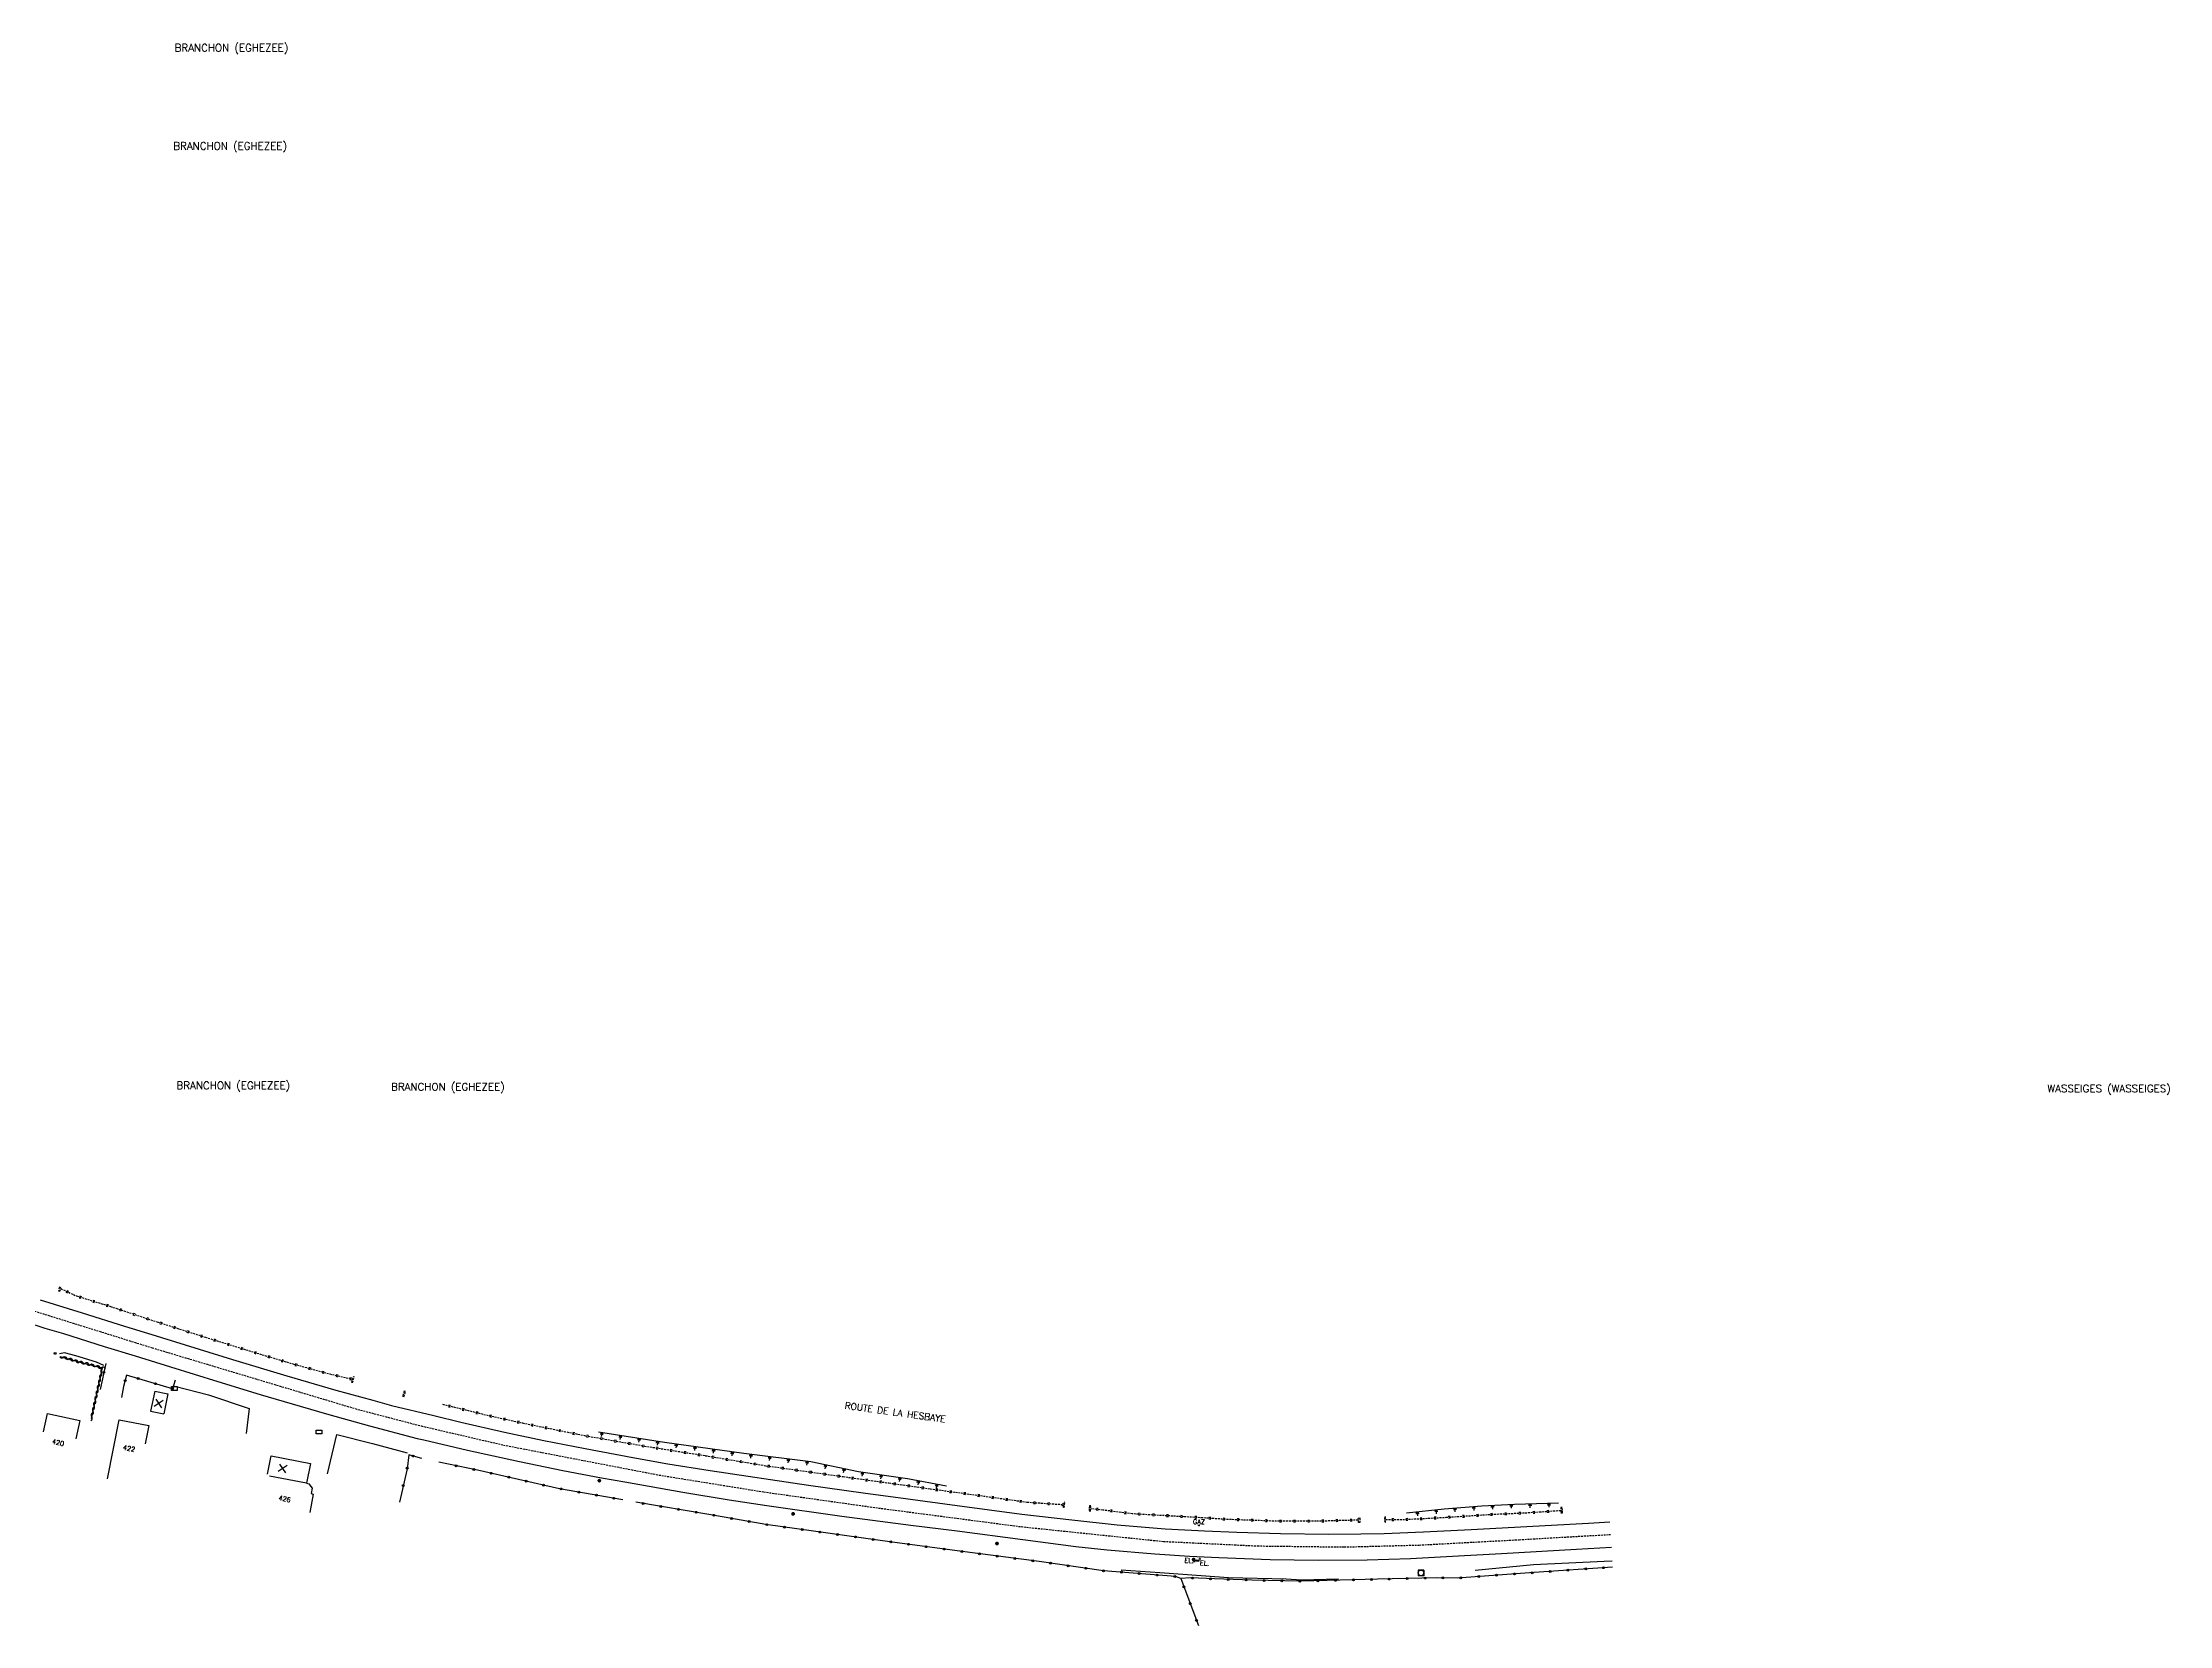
# Model space of a CAD drawing. Header units: millimetres. Extents: x 192999 to 193986, y 146344 to 147000.
# Drawn here: x 193421 to 193986, y 146344 to 146764 of the extents above; entities that cross this region are included whole.
import ezdxf
from ezdxf.enums import TextEntityAlignment as Align

# ---------------------------------------------------------------- set-up
doc = ezdxf.new("R2010")
doc.units = ezdxf.units.MM
doc.linetypes.add('DASHED', pattern=[0.75, 0.5, -0.25])
doc.layers.get('0').update_dxf_attribs({"linetype": 'CONTINUOUS'})
for name, color, linetype in [('W0001', 6, 'DASHED'), ('W0008', 7, 'CONTINUOUS'), ('W0100', 7, 'CONTINUOUS'), ('W0112', 1, 'DASHED'), ('W0211', 2, 'CONTINUOUS'), ('W0220', 5, 'DASHED'), ('W0310', 3, 'CONTINUOUS'), ('W0322', 7, 'CONTINUOUS'), ('W0420', 7, 'CONTINUOUS'), ('W0980', 7, 'CONTINUOUS'), ('W0984', 7, 'CONTINUOUS'), ('W0989', 7, 'CONTINUOUS'), ('W0991', 7, 'CONTINUOUS'), ('W1102', 7, 'CONTINUOUS'), ('W1471', 7, 'CONTINUOUS'), ('W1473', 7, 'CONTINUOUS')]:
    doc.layers.add(name, color=color, linetype=linetype)
doc.styles.get("Standard").update_dxf_attribs({"font": 'romans.shx', "width": 0.85})

# ---------------------------------------------------------------- blocks, each defined once
blk = doc.blocks.new('T1471')
at = {"color": 0, "linetype": 'Continuous', "flags": 128}
blk.add_lwpolyline([(-0.75, -0.5), (-0.75, 0.5), (0.75, 0.5), (0.75, -0.5), (-0.75, -0.5)], dxfattribs=at)
blk = doc.blocks.new('t991o')
at = {"color": 0, "linetype": 'Continuous'}
for p, q in [((-1, 1), (1, -1)), ((-1, -1), (1, 1))]:
    blk.add_line(p, q, dxfattribs=at)
blk = doc.blocks.new('T420')
for p, q in [((0.75, 0.75), (-0.75, 0.75)), ((-0.75, 0.75), (-0.75, -0.75)), ((0.75, 0.75), (0.75, -0.75)), ((0.75, -0.75), (-0.75, -0.75))]:
    blk.add_line(p, q)
blk.add_ellipse((0, 0), major_axis=(-0.53, 0.53), ratio=1, start_param=3.926991, end_param=10.210176)
blk = doc.blocks.new('t322o')
at = {"color": 0, "linetype": 'Continuous'}
for radius in [0.25, 0.15]:
    blk.add_circle((0, 0), radius, dxfattribs=at)
blk = doc.blocks.new('t310o')
at = {"color": 0, "linetype": 'Continuous'}
for centre, start, end in [((-0.5, 0.38), 216.8699, 323.1304), ((0.5, -0.37), 36.8699, 143.1303)]:
    blk.add_arc(centre, 0.625, start, end, dxfattribs=at)
blk = doc.blocks.new('t220o')
at = {"color": 0, "linetype": 'Continuous'}
for p, q in [((-0.25, 0.25), (0.25, 0.25)), ((-0.25, -0.25), (0.25, -0.25))]:
    blk.add_line(p, q, dxfattribs=at)
blk = doc.blocks.new('t211o')
at = {"color": 0, "linetype": 'Continuous'}
for p, q in [((-0.29, 0.5), (-0.29, 0)), ((0, 1), (0, 0)), ((0.29, 0.5), (0.29, 0))]:
    blk.add_line(p, q, dxfattribs=at)
blk = doc.blocks.new('T1473')
at = {"color": 0, "linetype": 'Continuous', "const_width": 0.5, "flags": 128}
blk.add_lwpolyline([(-0.25, 0, 1), (0.25, 0, 1)], format="xyb", close=True, dxfattribs=at)

msp = doc.modelspace()

# ---------------------------------------------------------------- linework, layer by layer
at = {"layer": 'W0001'}
msp.add_lwpolyline([(193411.88, 146429.93), (193450.25, 146417.96), (193504.87, 146401.59), (193521.71, 146397.2), (193543.51, 146392.14), (193584.76, 146384.18), (193612.6, 146379.7), (193642.3, 146375.52), (193680.87, 146370.47), (193718.71, 146366.55), (193743.64, 146365.36), (193766.6, 146365.08), (193786.5, 146365.59), (193813.04, 146367.01), (193837.33, 146368.4)], dxfattribs=at)
at = {"layer": 'W0008'}
for points in [[(193420.53, 146430.69), (193431.66, 146427.21), (193442.94, 146423.7), (193450.21, 146421.49), (193471.58, 146414.88), (193486.01, 146410.5), (193499.02, 146406.72), (193508.81, 146404.01), (193513.83, 146402.65), (193525.06, 146399.96), (193532.16, 146398.2), (193543.83, 146395.52), (193554.19, 146393.36), (193565.21, 146391.18), (193577.82, 146388.84), (193587.14, 146387.16), (193598.4, 146385.34), (193624.45, 146381.45), (193638.97, 146379.41), (193650.21, 146377.93), (193663.91, 146376.11), (193681.09, 146373.83), (193694.39, 146372.28), (193706.37, 146370.99), (193719.15, 146369.93), (193729.55, 146369.36), (193738.12, 146369.01), (193749.72, 146368.62), (193762.55, 146368.46), (193771.08, 146368.54), (193777.24, 146368.68), (193787.68, 146369.06), (193800.33, 146369.7), (193831.49, 146371.42), (193837.12, 146371.76)], [(193411.8, 146426.4), (193421.78, 146423.15), (193426.73, 146421.72), (193437.51, 146418.32), (193445.74, 146415.83), (193455.13, 146412.92), (193467.71, 146409), (193478.92, 146405.57), (193489.59, 146402.46), (193497.14, 146400.25), (193507.92, 146397.22), (193520.64, 146393.9), (193522.35, 146393.5), (193534, 146390.75), (193547.73, 146387.77), (193559.23, 146385.38), (193569.51, 146383.43), (193575.73, 146382.39), (193591.14, 146379.64), (193603.37, 146377.6), (193613.39, 146376.05), (193633.28, 146373.23), (193651.64, 146370.86), (193663.96, 146369.32), (193681.32, 146367.02), (193695.46, 146365.17), (193703.74, 146364.33), (193716.4, 146363.28), (193725.57, 146362.68), (193733.39, 146362.27), (193746.98, 146361.77), (193759.76, 146361.61), (193772.77, 146361.7), (193784.2, 146362.04), (193796.97, 146362.73), (193808.36, 146363.35), (193828.31, 146364.51), (193837.54, 146365.04)]]:
    msp.add_lwpolyline(points, dxfattribs=at)
at = {"layer": 'W0100'}
for p, q in [((193450.98, 146406.45), (193449.85, 146401.17)), ((193449.85, 146401.17), (193453.33, 146400.41)), ((193728.2, 146370.68), (193728.2, 146370.99)), ((193726.64, 146361.23), (193726.65, 146361.57)), ((193726.65, 146361.57), (193727.11, 146361.55)), ((193727.32, 146361.68), (193727.31, 146361.38)), ((193727.31, 146361.38), (193728.07, 146361.31))]:
    msp.add_line(p, q, dxfattribs=at)
for points in [[(193450.98, 146406.45), (193454.46, 146405.69), (193453.33, 146400.41)], [(193421.46, 146395.66), (193422.52, 146400.54), (193431.09, 146398.69), (193430.04, 146393.81)], [(193438.41, 146383.16), (193441.53, 146398.85), (193449.38, 146397.35), (193448.44, 146392.44)], [(193480.9, 146384.37), (193481.87, 146389.28), (193492.28, 146387.21), (193491.27, 146381.99), (193491.88, 146381.85), (193492.71, 146380.66), (193492.44, 146379.23), (193493.02, 146379.12), (193492.08, 146374.2)], [(193728.2, 146370.68), (193727.98, 146370.69), (193728.03, 146370.98), (193728.2, 146370.99)], [(193726.64, 146361.23), (193727.09, 146361.21), (193727.11, 146361.55)], [(193727.32, 146361.68), (193728.08, 146361.61), (193728.07, 146361.31)]]:
    msp.add_lwpolyline(points, dxfattribs=at)
at = {"layer": 'W0112'}
for p, q in [((193426.07, 146433.89), (193425.68, 146434)), ((193425.81, 146432.96), (193426.07, 146433.89)), ((193424.4, 146416.7), (193424.77, 146416.6)), ((193424.77, 146416.6), (193424.65, 146416.21)), ((193503.45, 146408.72), (193503.9, 146410.21)), ((193503.9, 146410.21), (193503.7, 146410.24)), ((193517.51, 146406.34), (193517.12, 146406.45)), ((193517.13, 146405.01), (193517.51, 146406.34)), ((193692.34, 146375.53), (193692.54, 146376.97)), ((193692.54, 146376.97), (193692.37, 146376.98)), ((193699.44, 146375.98), (193699.04, 146376.01)), ((193699.31, 146374.61), (193699.44, 146375.98)), ((193770.39, 146372.76), (193770.79, 146372.77)), ((193770.42, 146371.6), (193770.39, 146372.76)), ((193777.41, 146373.13), (193777.56, 146373.13)), ((193777.49, 146371.64), (193777.41, 146373.13)), ((193824.11, 146375.57), (193824.16, 146374.12)), ((193824.16, 146374.12), (193824.56, 146374.13)), ((193728.41, 146362.03), (193728.24, 146362.02))]:
    msp.add_line(p, q, dxfattribs=at)
for points in [[(193425.68, 146434), (193425.42, 146433.07), (193425.81, 146432.96)], [(193424.65, 146416.21), (193424.29, 146416.32), (193424.4, 146416.7)], [(193503.45, 146408.72), (193503.25, 146408.75), (193503.7, 146410.24)], [(193517.12, 146406.45), (193516.75, 146405.12), (193517.13, 146405.01)], [(193692.34, 146375.53), (193692.18, 146375.54), (193692.37, 146376.98)], [(193699.04, 146376.01), (193698.92, 146374.65), (193699.31, 146374.61)], [(193770.79, 146372.77), (193770.82, 146371.61), (193770.42, 146371.6)], [(193777.49, 146371.64), (193777.64, 146371.64), (193777.56, 146373.13)], [(193824.56, 146374.13), (193824.51, 146375.58), (193824.11, 146375.57)], [(193728.41, 146362.02), (193728.38, 146361.79), (193728.22, 146361.8), (193728.24, 146362.02)]]:
    msp.add_lwpolyline(points, dxfattribs=at)
at = {"layer": 'W0211'}
for points in [[(193437.41, 146413.22), (193435.52, 146414.13), (193430.01, 146415.81), (193427.01, 146416.58), (193425.7, 146416.34)], [(193456.27, 146407.77), (193465.2, 146405.48), (193475.99, 146401.84), (193475.22, 146395.19)], [(193496.81, 146384.51), (193499.26, 146394.9), (193508.77, 146392.54), (193517.98, 146390.07)], [(193661.09, 146381.25), (193650.77, 146383.13), (193637.78, 146385.05), (193625.09, 146387.65), (193607.34, 146389.86), (193586.29, 146392.83), (193568.74, 146395.54)], [(193823.51, 146376.68), (193811.84, 146376.39), (193803.21, 146375.95), (193793.21, 146375.15), (193783.2, 146374.04)], [(193707.46, 146358.98), (193717.71, 146358.3), (193728.66, 146357.55), (193735.93, 146356.98), (193751.25, 146356.6), (193755.32, 146356.35), (193765.13, 146356.61)], [(193801.41, 146358.95), (193816.92, 146360.43), (193835.64, 146361.29), (193837.77, 146361.4)]]:
    msp.add_lwpolyline(points, dxfattribs=at)
at = {"layer": 'W0220'}
for points in [[(193426.03, 146433.65), (193430.23, 146431.7), (193439.24, 146428.92), (193451.85, 146424.74), (193464.42, 146420.76), (193477.35, 146416.77), (193487.91, 146413.6), (193497.4, 146411.01), (193503.5, 146409.63)], [(193527.36, 146402.95), (193538.97, 146400.12), (193548.59, 146397.99), (193565.27, 146394.61), (193580.96, 146391.87), (193597.13, 146389.31), (193613.24, 146386.64), (193633.64, 146383.76), (193645.83, 146382.07), (193656.83, 146380.52), (193668.66, 146378.91), (193682.42, 146376.99), (193692.3, 146376.32)], [(193770.34, 146372.21), (193759.22, 146371.89), (193749.44, 146371.89), (193735.87, 146372.37), (193724.12, 146373.1), (193710.38, 146373.86), (193702.54, 146374.89), (193699.43, 146375.24)], [(193777.67, 146372.39), (193782.97, 146372.41), (193793.66, 146372.95), (193805.72, 146373.76), (193814.64, 146374.14), (193824.13, 146374.79)]]:
    msp.add_lwpolyline(points, dxfattribs=at)
at = {"layer": 'W0310'}
msp.add_lwpolyline([(193425.73, 146415.66), (193431.78, 146413.97), (193437.04, 146412.64), (193434.13, 146399.2)], dxfattribs=at)
at = {"layer": 'W0322'}
for p, q in [((193437.98, 146413.75), (193436.45, 146406.9)), ((193723.27, 146356.71), (193727.97, 146344.24))]:
    msp.add_line(p, q, dxfattribs=at)
for points in [[(193456.34, 146409.39), (193455.65, 146407.07), (193443.5, 146410.71), (193442.71, 146407.68), (193442.16, 146404.77)], [(193521.83, 146388.59), (193518.41, 146389.54), (193517.95, 146385.86), (193515.95, 146376.99)], [(193575.17, 146377.59), (193558.39, 146380.55), (193536.58, 146385.47), (193526.4, 146387.6)], [(193837.87, 146359.75), (193817.08, 146358.28), (193796.62, 146356.83), (193791.15, 146356.92), (193775.48, 146356.49), (193765.53, 146356.25), (193755.13, 146355.97), (193742.15, 146356.27), (193732.25, 146356.58), (193725.82, 146356.85), (193723.27, 146356.71), (193721.9, 146357.24), (193702.73, 146358.77), (193685.71, 146361.18), (193665.97, 146363.79), (193646.7, 146366.37), (193613.16, 146371.03), (193598.59, 146373.62), (193578.67, 146376.94)]]:
    msp.add_lwpolyline(points, dxfattribs=at)
at = {"layer": 'W1102'}
msp.add_line((193491.27, 146381.99), (193481.45, 146383.89), dxfattribs=at)

# ---------------------------------------------------------------- block references
at = {"layer": 'W0211'}
for p, rotation in [((193569.71, 146395.39), 171.2114628858903), ((193574.65, 146394.62), 171.2114628858903), ((193579.59, 146393.86), 171.2114628858903), ((193584.53, 146393.1), 171.2114628858903), ((193589.48, 146392.38), 171.9860363566519), ((193594.43, 146391.68), 171.9860363566519), ((193599.38, 146390.98), 171.9860363566519), ((193604.33, 146390.29), 171.9860363566519), ((193609.29, 146389.62), 172.9083745704397), ((193614.25, 146389), 172.9083745704397), ((193619.21, 146388.39), 172.9083745704397), ((193624.17, 146387.77), 172.9083745704397), ((193629.08, 146386.83), 168.3962107086528), ((193633.98, 146385.83), 168.3962107086528), ((193638.89, 146384.88), 171.5835488565448), ((193643.84, 146384.15), 171.5835488565448), ((193648.78, 146383.42), 171.5835488565448), ((193653.71, 146382.59), 169.7147456819953), ((193658.63, 146381.7), 169.7147456819953), ((193801.03, 146375.78), 184.6129741645387), ((193806.02, 146376.09), 182.8786999797537), ((193811.02, 146376.35), 182.8786999797537), ((193816.01, 146376.49), 181.4331564007788), ((193821.01, 146376.62), 181.4331564007788), ((193786.1, 146374.36), 186.3270509583164), ((193791.07, 146374.91), 186.3270509583164), ((193796.05, 146375.38), 184.6129741645387)]:
    msp.add_blockref('t211o', p, dxfattribs=dict(at, rotation=rotation))
at = {"layer": 'W0220'}
for p, rotation in [((193427.73, 146432.86), 335.0413096279943), ((193431.18, 146431.41), 342.867258813926), ((193431.18, 146431.41), 342.867258813926), ((193431.18, 146431.41), 342.867258813926), ((193431.18, 146431.41), 342.867258813926), ((193431.18, 146431.41), 342.867258813926), ((193431.18, 146431.41), 342.867258813926), ((193434.76, 146430.3), 342.867258813926), ((193434.76, 146430.3), 342.867258813926), ((193434.76, 146430.3), 342.867258813926), ((193434.76, 146430.3), 342.867258813926), ((193434.76, 146430.3), 342.867258813926), ((193438.35, 146429.2), 342.867258813926), ((193438.35, 146429.2), 342.867258813926), ((193438.35, 146429.2), 342.867258813926), ((193438.35, 146429.2), 342.867258813926), ((193441.91, 146428.04), 341.6373573289427), ((193441.91, 146428.04), 341.6373573289427), ((193441.91, 146428.04), 341.6373573289427), ((193445.47, 146426.86), 341.6373573289427), ((193445.47, 146426.86), 341.6373573289427), ((193449.03, 146425.67), 341.6373573289427), ((193452.59, 146424.5), 342.4496323409987), ((193456.17, 146423.37), 342.4496323409987), ((193459.74, 146422.24), 342.4496323409987), ((193463.32, 146421.11), 342.4496323409987), ((193466.9, 146420), 342.8289488704453), ((193470.48, 146418.89), 342.8289488704453), ((193474.07, 146417.78), 342.8289488704453), ((193477.65, 146416.68), 343.2941625039763), ((193477.65, 146416.68), 343.2941625039763), ((193477.65, 146416.68), 343.2941625039763), ((193477.65, 146416.68), 343.2941625039763), ((193477.65, 146416.68), 343.2941625039763), ((193477.65, 146416.68), 343.2941625039763), ((193481.24, 146415.6), 343.2941625039763), ((193481.24, 146415.6), 343.2941625039763), ((193481.24, 146415.6), 343.2941625039763), ((193481.24, 146415.6), 343.2941625039763), ((193481.24, 146415.6), 343.2941625039763), ((193484.83, 146414.52), 343.2941625039763), ((193484.83, 146414.52), 343.2941625039763), ((193484.83, 146414.52), 343.2941625039763), ((193484.83, 146414.52), 343.2941625039763), ((193488.43, 146413.46), 344.7290626416006), ((193488.43, 146413.46), 344.7290626416006), ((193488.43, 146413.46), 344.7290626416006), ((193492.05, 146412.47), 344.7290626416006), ((193492.05, 146412.47), 344.7290626416006), ((193495.66, 146411.48), 344.7290626416006), ((193499.3, 146410.58), 347.3102913770719), ((193502.96, 146409.75), 347.3102913770719), ((193529.19, 146402.5), 346.315001932759), ((193532.83, 146401.62), 346.315001932759), ((193532.83, 146401.62), 346.315001932759), ((193532.83, 146401.62), 346.315001932759), ((193532.83, 146401.62), 346.315001932759), ((193532.83, 146401.62), 346.315001932759), ((193532.83, 146401.62), 346.315001932759), ((193536.47, 146400.73), 346.315001932759), ((193536.47, 146400.73), 346.315001932759), ((193536.47, 146400.73), 346.315001932759), ((193536.47, 146400.73), 346.315001932759), ((193536.47, 146400.73), 346.315001932759), ((193540.12, 146399.87), 347.5204755229533), ((193540.12, 146399.87), 347.5204755229533), ((193540.12, 146399.87), 347.5204755229533), ((193540.12, 146399.87), 347.5204755229533), ((193543.78, 146399.06), 347.5204755229533), ((193543.78, 146399.06), 347.5204755229533), ((193543.78, 146399.06), 347.5204755229533), ((193547.45, 146398.25), 347.5204755229533), ((193547.45, 146398.25), 347.5204755229533), ((193551.12, 146397.48), 348.5481629118115), ((193554.79, 146396.74), 348.5481629118115), ((193558.47, 146395.99), 348.5481629118115), ((193562.14, 146395.25), 348.5481629118115), ((193565.82, 146394.52), 350.0787413170714), ((193569.51, 146393.87), 350.0787413170714), ((193573.21, 146393.23), 350.0787413170714), ((193576.9, 146392.58), 350.0787413170714), ((193580.6, 146391.93), 350.0787413170714), ((193580.6, 146391.93), 350.0787413170714), ((193580.6, 146391.93), 350.0787413170714), ((193580.6, 146391.93), 350.0787413170714), ((193580.6, 146391.93), 350.0787413170714), ((193580.6, 146391.93), 350.0787413170714), ((193584.3, 146391.34), 351.0043344955603), ((193584.3, 146391.34), 351.0043344955603), ((193584.3, 146391.34), 351.0043344955603), ((193584.3, 146391.34), 351.0043344955603), ((193584.3, 146391.34), 351.0043344955603), ((193588, 146390.75), 351.0043344955603), ((193588, 146390.75), 351.0043344955603), ((193588, 146390.75), 351.0043344955603), ((193588, 146390.75), 351.0043344955603), ((193591.71, 146390.17), 351.0043344955603), ((193591.71, 146390.17), 351.0043344955603), ((193591.71, 146390.17), 351.0043344955603), ((193595.41, 146389.58), 351.0043344955603), ((193595.41, 146389.58), 351.0043344955603), ((193599.11, 146388.98), 350.5964535153312), ((193602.81, 146388.37), 350.5964535153312), ((193606.51, 146387.76), 350.5964535153312), ((193610.21, 146387.14), 350.5964535153312), ((193613.91, 146386.55), 351.95988827589), ((193617.63, 146386.02), 351.95988827589), ((193621.34, 146385.5), 351.95988827589), ((193625.05, 146384.97), 351.95988827589), ((193628.77, 146384.45), 351.95988827589), ((193628.77, 146384.45), 351.95988827589), ((193628.77, 146384.45), 351.95988827589), ((193628.77, 146384.45), 351.95988827589), ((193628.77, 146384.45), 351.95988827589), ((193628.77, 146384.45), 351.95988827589), ((193632.48, 146383.92), 351.95988827589), ((193632.48, 146383.92), 351.95988827589), ((193632.48, 146383.92), 351.95988827589), ((193632.48, 146383.92), 351.95988827589), ((193632.48, 146383.92), 351.95988827589), ((193636.19, 146383.41), 352.0978363624975), ((193636.19, 146383.41), 352.0978363624975), ((193636.19, 146383.41), 352.0978363624975), ((193636.19, 146383.41), 352.0978363624975), ((193639.91, 146382.89), 352.0978363624975), ((193639.91, 146382.89), 352.0978363624975), ((193639.91, 146382.89), 352.0978363624975), ((193643.62, 146382.38), 352.0978363624975), ((193643.62, 146382.38), 352.0978363624975), ((193647.33, 146381.86), 351.9916961212256), ((193651.05, 146381.33), 351.9916961212256), ((193654.76, 146380.81), 351.9916961212256), ((193658.48, 146380.3), 352.2405777555205), ((193662.19, 146379.79), 352.2405777555205), ((193665.91, 146379.28), 352.2405777555205), ((193669.62, 146378.77), 352.0843660444908), ((193673.34, 146378.26), 352.0843660444908), ((193677.05, 146377.74), 352.0843660444908), ((193677.05, 146377.74), 352.0843660444908), ((193677.05, 146377.74), 352.0843660444908), ((193677.05, 146377.74), 352.0843660444908), ((193677.05, 146377.74), 352.0843660444908), ((193677.05, 146377.74), 352.0843660444908), ((193680.77, 146377.23), 352.0843660444908), ((193680.77, 146377.23), 352.0843660444908), ((193680.77, 146377.23), 352.0843660444908), ((193680.77, 146377.23), 352.0843660444908), ((193680.77, 146377.23), 352.0843660444908), ((193684.49, 146376.85), 356.0917566088152), ((193684.49, 146376.85), 356.0917566088152), ((193684.49, 146376.85), 356.0917566088152), ((193684.49, 146376.85), 356.0917566088152), ((193688.24, 146376.6), 356.0917566088152), ((193688.24, 146376.6), 356.0917566088152), ((193688.24, 146376.6), 356.0917566088152), ((193691.98, 146376.34), 356.0917566088152), ((193691.98, 146376.34), 356.0917566088152), ((193701.1, 146375.05), 173.6860898819546), ((193701.1, 146375.05), 173.6860898819546), ((193704.82, 146374.59), 172.489579600714), ((193704.82, 146374.59), 172.489579600714), ((193704.82, 146374.59), 172.489579600714), ((193708.54, 146374.1), 172.489579600714), ((193708.54, 146374.1), 172.489579600714), ((193708.54, 146374.1), 172.489579600714), ((193708.54, 146374.1), 172.489579600714), ((193712.27, 146373.76), 176.8169879570266), ((193712.27, 146373.76), 176.8169879570266), ((193712.27, 146373.76), 176.8169879570266), ((193712.27, 146373.76), 176.8169879570266), ((193712.27, 146373.76), 176.8169879570266), ((193716.01, 146373.55), 176.8169879570266), ((193716.01, 146373.55), 176.8169879570266), ((193716.01, 146373.55), 176.8169879570266), ((193716.01, 146373.55), 176.8169879570266), ((193716.01, 146373.55), 176.8169879570266), ((193716.01, 146373.55), 176.8169879570266), ((193719.75, 146373.34), 176.8169879570266), ((193723.5, 146373.13), 176.8169879570266), ((193727.24, 146372.9), 176.4855769730717), ((193730.98, 146372.67), 176.4855769730717), ((193734.73, 146372.44), 176.4855769730717), ((193738.47, 146372.28), 177.9609145637109), ((193742.22, 146372.15), 177.9609145637109), ((193745.97, 146372.02), 177.9609145637109), ((193749.72, 146371.89), 179.9765211861581), ((193749.72, 146371.89), 179.9765211861581), ((193753.47, 146371.89), 179.9765211861581), ((193753.47, 146371.89), 179.9765211861581), ((193753.47, 146371.89), 179.9765211861581), ((193757.22, 146371.89), 179.9765211861581), ((193757.22, 146371.89), 179.9765211861581), ((193757.22, 146371.89), 179.9765211861581), ((193757.22, 146371.89), 179.9765211861581), ((193760.97, 146371.94), 181.6442731076615), ((193760.97, 146371.94), 181.6442731076615), ((193760.97, 146371.94), 181.6442731076615), ((193760.97, 146371.94), 181.6442731076615), ((193760.97, 146371.94), 181.6442731076615), ((193764.71, 146372.05), 181.6442731076615), ((193764.71, 146372.05), 181.6442731076615), ((193764.71, 146372.05), 181.6442731076615), ((193764.71, 146372.05), 181.6442731076615), ((193764.71, 146372.05), 181.6442731076615), ((193764.71, 146372.05), 181.6442731076615), ((193768.46, 146372.15), 181.6442731076615), ((193779.54, 146372.39), 0.2483959493318273), ((193783.29, 146372.43), 2.881644533759675), ((193783.29, 146372.43), 2.881644533759675), ((193783.29, 146372.43), 2.881644533759675), ((193783.29, 146372.43), 2.881644533759675), ((193783.29, 146372.43), 2.881644533759675), ((193783.29, 146372.43), 2.881644533759675), ((193787.04, 146372.61), 2.881644533759675), ((193787.04, 146372.61), 2.881644533759675), ((193787.04, 146372.61), 2.881644533759675), ((193787.04, 146372.61), 2.881644533759675), ((193787.04, 146372.61), 2.881644533759675), ((193790.78, 146372.8), 2.881644533759675), ((193790.78, 146372.8), 2.881644533759675), ((193790.78, 146372.8), 2.881644533759675), ((193790.78, 146372.8), 2.881644533759675), ((193794.52, 146373.01), 3.837661428075337), ((193794.52, 146373.01), 3.837661428075337), ((193794.52, 146373.01), 3.837661428075337), ((193798.27, 146373.26), 3.837661428075337), ((193798.27, 146373.26), 3.837661428075337), ((193802.01, 146373.51), 3.837661428075337), ((193805.75, 146373.76), 2.464972074817203), ((193809.5, 146373.92), 2.464972074817203), ((193813.24, 146374.08), 2.464972074817203), ((193816.99, 146374.3), 3.880166780407251), ((193820.73, 146374.55), 3.880166780407251)]:
    msp.add_blockref('t220o', p, dxfattribs=dict(at, rotation=rotation))
at = {"layer": 'W0310'}
for p, rotation in [((193426.7, 146415.39), 344.3728606251258), ((193428.14, 146414.99), 344.3728606251258), ((193429.58, 146414.58), 344.3728606251258), ((193431.03, 146414.18), 344.3728606251258), ((193432.48, 146413.8), 345.8691510378701), ((193433.93, 146413.43), 345.8691510378701), ((193435.39, 146413.06), 345.8691510378701), ((193436.84, 146412.7), 345.8691510378701), ((193436.45, 146409.92), 257.7630434308854), ((193436.77, 146411.38), 257.7630434308854), ((193435.18, 146404.05), 257.7630434308854), ((193435.5, 146405.52), 257.7630434308854), ((193435.82, 146406.98), 257.7630434308854), ((193436.13, 146408.45), 257.7630434308854), ((193434.23, 146399.65), 257.7630434308854), ((193434.55, 146401.12), 257.7630434308854), ((193434.86, 146402.59), 257.7630434308854)]:
    msp.add_blockref('t310o', p, dxfattribs=dict(at, rotation=rotation))
at = {"layer": 'W0322'}
for p, rotation in [((193437.46, 146411.43), 257.3950246910373), ((193446.59, 146409.79), 163.3242155529466), ((193443.12, 146409.23), 255.4045271748395), ((193451.14, 146408.42), 163.3242155529466), ((193455.66, 146407.11), 253.4233954734684), ((193519.54, 146389.22), 164.5863439441882), ((193516.93, 146381.36), 257.2867344273168), ((193517.96, 146385.99), 262.8134636646008), ((193530.98, 146386.64), 168.1716793497248), ((193535.63, 146385.67), 168.1716793497248), ((193540.26, 146384.64), 167.2777347252065), ((193544.9, 146383.59), 167.2777347252065), ((193549.53, 146382.55), 167.2777347252065), ((193554.16, 146381.5), 167.2777347252065), ((193558.8, 146380.47), 170.00855767677), ((193563.48, 146379.65), 170.00855767677), ((193568.16, 146378.83), 170.00855767677), ((193572.83, 146378), 170.00855767677), ((193580.61, 146376.61), 170.5610126561556), ((193585.29, 146375.84), 170.5610126561556), ((193589.98, 146375.06), 170.5610126561556), ((193594.66, 146374.28), 170.5610126561556), ((193599.35, 146373.49), 169.918590603692), ((193604.02, 146372.66), 169.918590603692), ((193608.7, 146371.83), 169.918590603692), ((193613.38, 146371), 172.0754616533204), ((193618.08, 146370.35), 172.0754616533204), ((193622.79, 146369.69), 172.0754616533204), ((193627.49, 146369.04), 172.0754616533204), ((193632.2, 146368.39), 172.0754616533204), ((193636.9, 146367.73), 172.0754616533204), ((193641.61, 146367.08), 172.0754616533204), ((193646.31, 146366.42), 172.0754616533204), ((193651.02, 146365.79), 172.387849134707), ((193655.73, 146365.16), 172.387849134707), ((193660.43, 146364.53), 172.387849134707), ((193665.14, 146363.9), 172.387849134707), ((193669.85, 146363.28), 172.4666772275531), ((193674.56, 146362.65), 172.4666772275531), ((193679.27, 146362.03), 172.4666772275531), ((193683.98, 146361.41), 172.4666772275531), ((193688.68, 146360.76), 171.9232505042706), ((193693.39, 146360.09), 171.9232505042706), ((193698.09, 146359.42), 171.9232505042706), ((193702.79, 146358.76), 175.4531423431271), ((193821.29, 146358.58), 184.0430365911906), ((193826.03, 146358.91), 184.0430365911906), ((193830.77, 146359.25), 184.0430365911906), ((193835.5, 146359.58), 184.0430365911906), ((193707.53, 146358.38), 175.4531423431271), ((193712.26, 146358.01), 175.4531423431271), ((193717, 146357.63), 175.4531423431271), ((193721.73, 146357.25), 175.4531423431271), ((193724.11, 146354.48), 290.6500700610242), ((193726.38, 146356.83), 177.64585592264), ((193731.12, 146356.63), 177.64585592264), ((193735.87, 146356.47), 178.2006391079507), ((193740.62, 146356.32), 178.2006391079507), ((193745.37, 146356.2), 178.6495740651117), ((193750.12, 146356.08), 178.6495740651117), ((193754.86, 146355.97), 178.6495740651117), ((193759.61, 146356.09), 181.5527277681846), ((193764.36, 146356.22), 181.5527277681846), ((193769.11, 146356.33), 181.3648356810844), ((193773.86, 146356.45), 181.3648356810844), ((193778.61, 146356.57), 181.5900956874846), ((193783.36, 146356.7), 181.5900956874846), ((193788.1, 146356.84), 181.5900956874846), ((193792.85, 146356.89), 179.0362576138852), ((193797.6, 146356.9), 184.0542709151416), ((193802.34, 146357.23), 184.0542709151416), ((193807.08, 146357.57), 184.0542709151416), ((193811.81, 146357.91), 184.0542709151416), ((193816.55, 146358.24), 184.0542709151416), ((193725.79, 146350.04), 290.6500700610242), ((193727.46, 146345.6), 290.6500700610242)]:
    msp.add_blockref('t322o', p, dxfattribs=dict(at, rotation=rotation))
at = {"layer": 'W0420'}
msp.add_blockref('T420', (193787.01, 146358.21), dxfattribs=at)
at = {"layer": 'W0991'}
for p, rotation in [((193451.98, 146403.16), 257.9796877122926), ((193484.9, 146385.93), 259.0331105677681)]:
    msp.add_blockref('t991o', p, dxfattribs=dict(at, rotation=rotation))
at = {"layer": 'W1471'}
for p in [(193456.13, 146407.14), (193494.53, 146395.58)]:
    msp.add_blockref('T1471', p, dxfattribs=at)
at = {"layer": 'W1473'}
for p in [(193568.95, 146382.68), (193620.38, 146373.86), (193674.49, 146365.99), (193726.68, 146361.74)]:
    msp.add_blockref('T1473', p, dxfattribs=at)

# ---------------------------------------------------------------- texts
at = {"layer": 'W0980'}
for s, p in [('BRANCHON (EGHEZEE)', (193471.33, 146762.88)), ('BRANCHON (EGHEZEE)', (193470.98, 146736.81)), ('BRANCHON (EGHEZEE)', (193471.82, 146487.45)), ('BRANCHON (EGHEZEE)', (193528.77, 146487.07)), ('WASSEIGES (WASSEIGES)', (193969.64, 146486.62))]:
    msp.add_text(s, height=2, dxfattribs=at).set_placement(p, align=Align.MIDDLE)
at = {"layer": 'W0984'}
for s, height, rotation, p in [('GAZ', 1.249, 358.5294, (193728.09, 146371.76)), ('EL.', 1.25, 357.0081, (193725.5, 146361.48)), ('EL.', 1.25, 356.9522, (193729.59, 146360.79))]:
    msp.add_text(s, height=height, rotation=rotation, dxfattribs=at).set_placement(p, align=Align.MIDDLE)
at = {"layer": 'W0989'}
msp.add_text('ROUTE DE LA HESBAYE', height=1.75, rotation=352.0977, dxfattribs=at).set_placement((193647.47, 146400.84), align=Align.MIDDLE)
at = {"layer": 'W0991'}
for s, rotation, p in [('420', 347.8245, (193425.33, 146392.78)), ('422', 349.1794, (193444.14, 146391.23)), ('426', 349.2107, (193485.44, 146377.83))]:
    msp.add_text(s, height=1.25, rotation=rotation, dxfattribs=at).set_placement(p, align=Align.MIDDLE)

doc.saveas('drawing.dxf')
